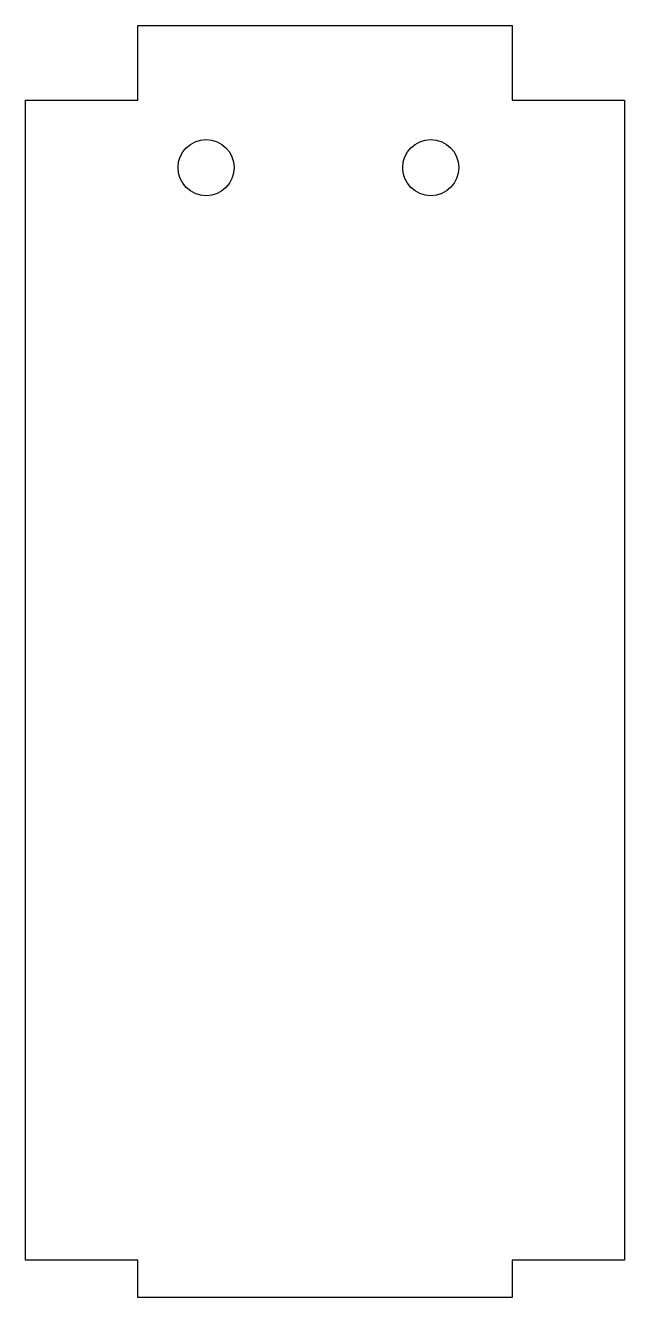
# Model space of a CAD drawing. Header units: inches. Extents: x 10.64 to 14.64, y -8.5 to 0.
import ezdxf

# ---------------------------------------------------------------- set-up
doc = ezdxf.new("R2010")
doc.units = ezdxf.units.IN
doc.layers.get('0').update_dxf_attribs({"linetype": 'CONTINUOUS'})

msp = doc.modelspace()

# ---------------------------------------------------------------- linework, layer by layer
msp.add_lwpolyline([(11.3938, 0), (13.8938, 0), (13.8938, -0.5), (14.6438, -0.5), (14.6438, -8.25), (13.8938, -8.25), (13.8938, -8.5), (11.3938, -8.5), (11.3938, -8.25), (10.6438, -8.25), (10.6438, -0.5), (11.3938, -0.5)], close=True)
for centre in [(11.85, -0.95), (13.35, -0.95)]:
    msp.add_circle(centre, 0.1875)

doc.saveas('drawing.dxf')
